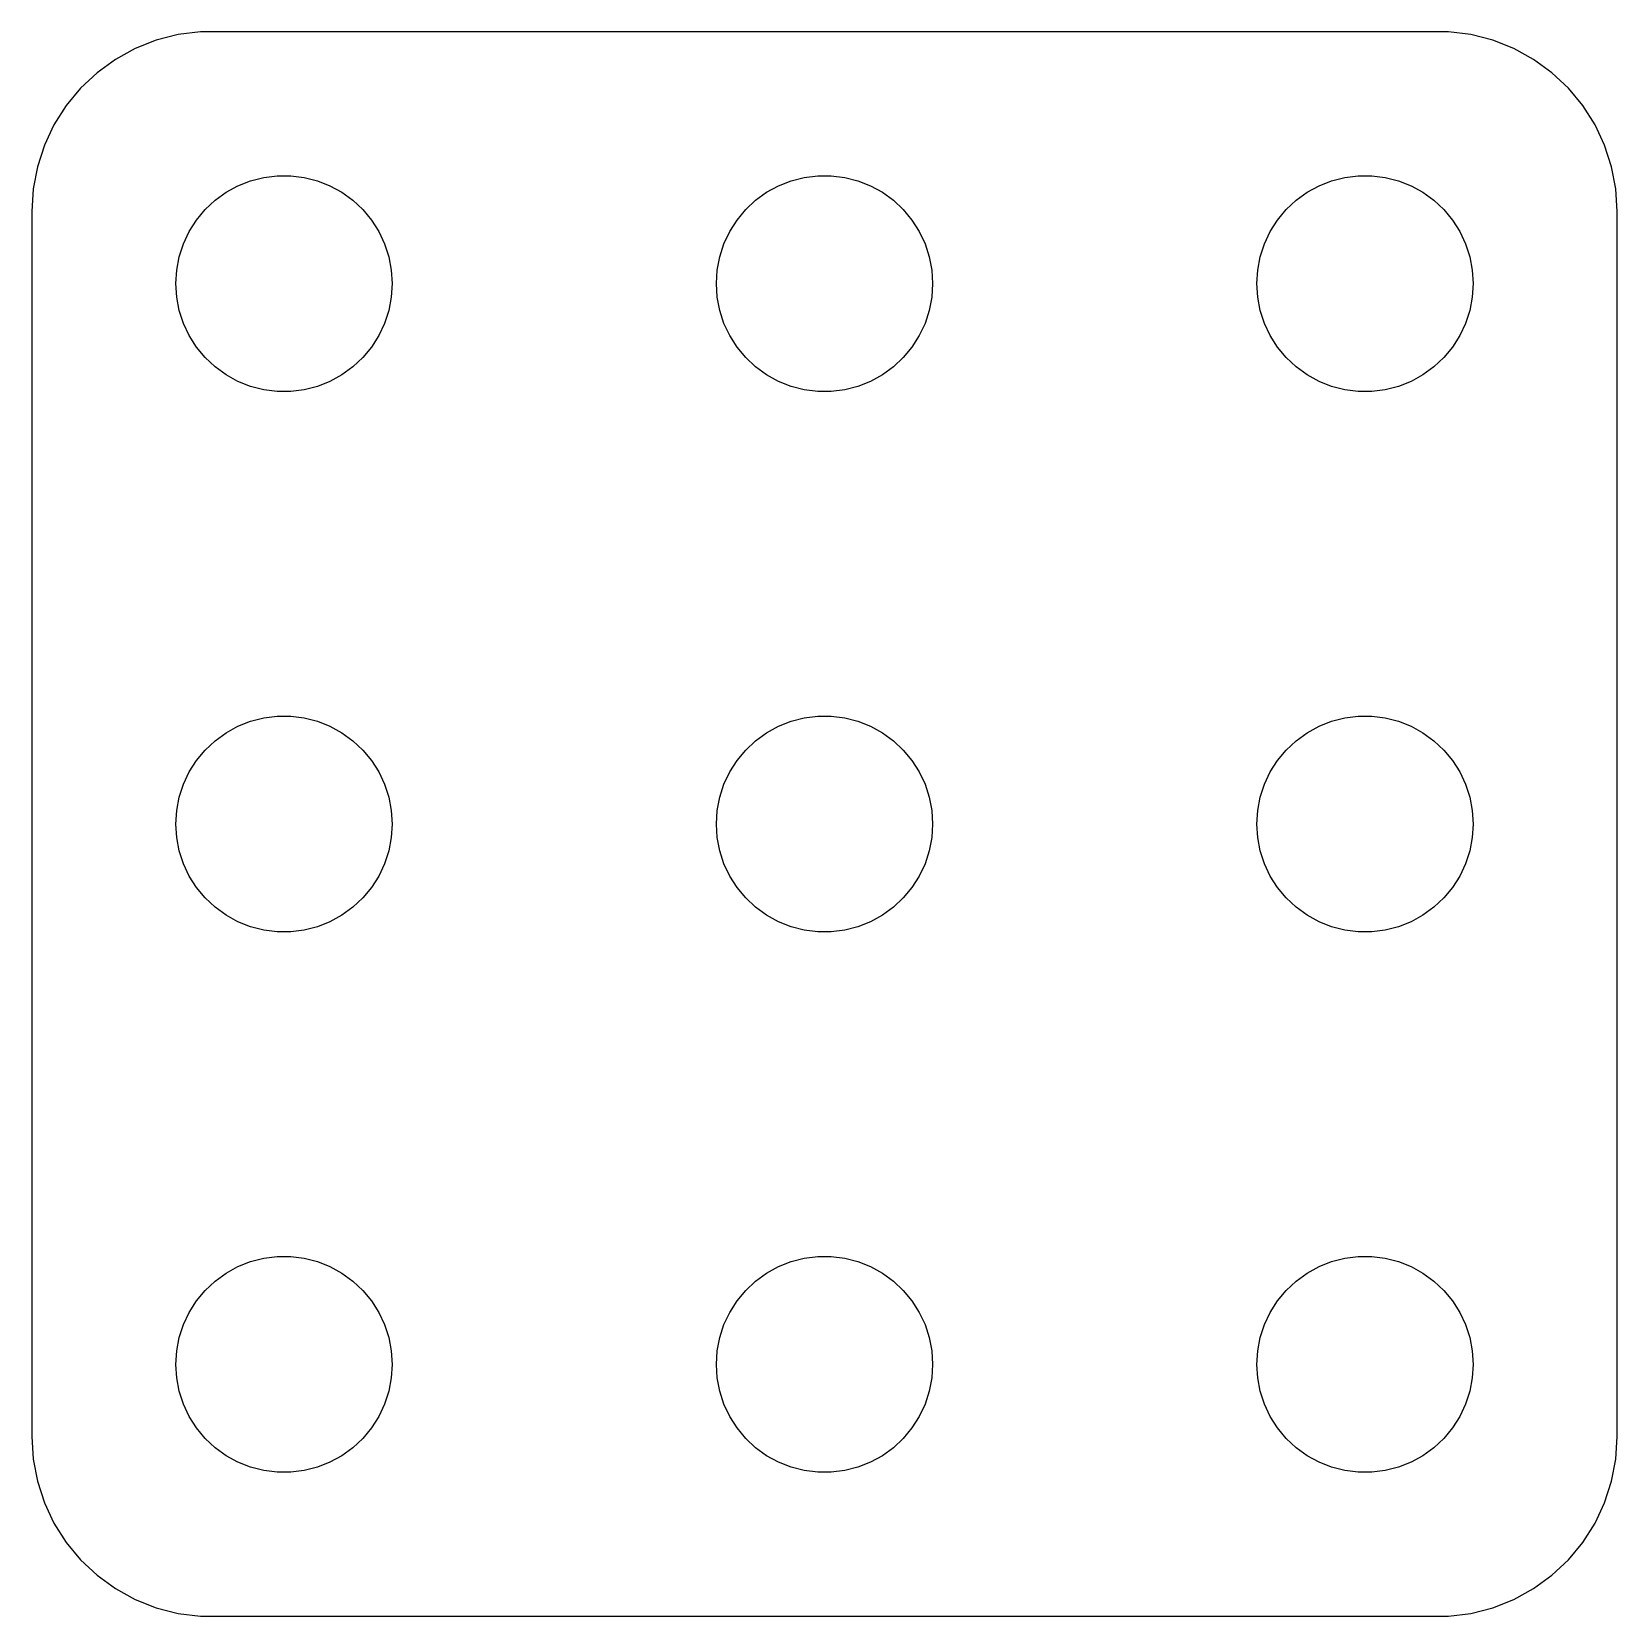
# Model space of a CAD drawing. Header units: metres. Extents: x -22 to 22, y 32 to 76.
import ezdxf

# ---------------------------------------------------------------- set-up
doc = ezdxf.new("R2010")
doc.units = ezdxf.units.M

msp = doc.modelspace()

# ---------------------------------------------------------------- linework, layer by layer
for p, q in [((-18.5451, 75.7553), (-19.1289, 75.5241)), ((-17.9369, 75.9114), (-18.5451, 75.7553)), ((-17.3139, 75.9901), (-17.9369, 75.9114)), ((17.3139, 75.9901), (-17.3139, 75.9901)), ((17.9369, 75.9114), (17.3139, 75.9901)), ((18.5451, 75.7553), (17.9369, 75.9114)), ((19.1289, 75.5241), (18.5451, 75.7553)), ((-19.1289, 75.5241), (-19.6791, 75.2216)), ((19.6791, 75.2216), (19.1289, 75.5241)), ((-20.1871, 74.8526), (-20.6448, 74.4227)), ((-19.6791, 75.2216), (-20.1871, 74.8526)), ((20.1871, 74.8526), (19.6791, 75.2216)), ((20.6448, 74.4227), (20.1871, 74.8526)), ((-20.6448, 74.4227), (-21.0451, 73.9389)), ((21.0451, 73.9389), (20.6448, 74.4227)), ((-21.0451, 73.9389), (-21.3815, 73.4088)), ((21.3815, 73.4088), (21.0451, 73.9389)), ((-21.3815, 73.4088), (-21.6489, 72.8406)), ((21.6489, 72.8406), (21.3815, 73.4088)), ((-21.6489, 72.8406), (-21.8429, 72.2434)), ((21.8429, 72.2434), (21.6489, 72.8406)), ((-21.8429, 72.2434), (-21.9606, 71.6267)), ((21.9606, 71.6267), (21.8429, 72.2434)), ((-16.2773, 71.7145), (-15.927, 71.8532)), ((-15.927, 71.8532), (-15.5621, 71.9469)), ((-15.5621, 71.9469), (-15.1884, 71.9941)), ((-15.1884, 71.9941), (-14.8116, 71.9941)), ((-14.8116, 71.9941), (-14.4379, 71.9469)), ((-14.4379, 71.9469), (-14.0729, 71.8532)), ((-14.0729, 71.8532), (-13.7227, 71.7145)), ((-1.27733, 71.7145), (-0.927048, 71.8532)), ((-0.927048, 71.8532), (-0.562134, 71.9469)), ((-0.562134, 71.9469), (-0.18837, 71.9941)), ((-0.18837, 71.9941), (0.18837, 71.9941)), ((0.18837, 71.9941), (0.562134, 71.9469)), ((0.562134, 71.9469), (0.927048, 71.8532)), ((0.927048, 71.8532), (1.27733, 71.7145)), ((13.7227, 71.7145), (14.0729, 71.8532)), ((14.0729, 71.8532), (14.4379, 71.9469)), ((14.4379, 71.9469), (14.8116, 71.9941)), ((14.8116, 71.9941), (15.1884, 71.9941)), ((15.1884, 71.9941), (15.5621, 71.9469)), ((15.5621, 71.9469), (15.927, 71.8532)), ((15.927, 71.8532), (16.2773, 71.7145)), ((-21.9606, 71.6267), (-22, 71)), ((-17.1869, 71.0536), (-16.9123, 71.3115)), ((-16.9123, 71.3115), (-16.6075, 71.533)), ((-16.6075, 71.533), (-16.2773, 71.7145)), ((-13.7227, 71.7145), (-13.3925, 71.533)), ((-13.3925, 71.533), (-13.0877, 71.3115)), ((-13.0877, 71.3115), (-12.8131, 71.0536)), ((-2.1869, 71.0536), (-1.91226, 71.3115)), ((-1.91226, 71.3115), (-1.60747, 71.533)), ((-1.60747, 71.533), (-1.27733, 71.7145)), ((1.27733, 71.7145), (1.60747, 71.533)), ((1.60747, 71.533), (1.91226, 71.3115)), ((1.91226, 71.3115), (2.1869, 71.0536)), ((12.8131, 71.0536), (13.0877, 71.3115)), ((13.0877, 71.3115), (13.3925, 71.533)), ((13.3925, 71.533), (13.7227, 71.7145)), ((16.2773, 71.7145), (16.6075, 71.533)), ((16.6075, 71.533), (16.9123, 71.3115)), ((16.9123, 71.3115), (17.1869, 71.0536)), ((22, 71), (21.9606, 71.6267)), ((-22, 71), (-22, 37)), ((-17.427, 70.7634), (-17.1869, 71.0536)), ((-12.8131, 71.0536), (-12.5729, 70.7634)), ((-2.42705, 70.7634), (-2.1869, 71.0536)), ((2.1869, 71.0536), (2.42705, 70.7634)), ((12.5729, 70.7634), (12.8131, 71.0536)), ((17.1869, 71.0536), (17.427, 70.7634)), ((22, 37), (22, 71)), ((-17.7893, 70.1044), (-17.6289, 70.4453)), ((-17.6289, 70.4453), (-17.427, 70.7634)), ((-12.5729, 70.7634), (-12.3711, 70.4453)), ((-12.3711, 70.4453), (-12.2107, 70.1044)), ((-2.78932, 70.1044), (-2.62891, 70.4453)), ((-2.62891, 70.4453), (-2.42705, 70.7634)), ((2.42705, 70.7634), (2.62891, 70.4453)), ((2.62891, 70.4453), (2.78932, 70.1044)), ((12.2107, 70.1044), (12.3711, 70.4453)), ((12.3711, 70.4453), (12.5729, 70.7634)), ((17.427, 70.7634), (17.6289, 70.4453)), ((17.6289, 70.4453), (17.7893, 70.1044)), ((-17.9057, 69.7461), (-17.7893, 70.1044)), ((-12.2107, 70.1044), (-12.0942, 69.7461)), ((-2.90575, 69.7461), (-2.78932, 70.1044)), ((2.78932, 70.1044), (2.90575, 69.7461)), ((12.0942, 69.7461), (12.2107, 70.1044)), ((17.7893, 70.1044), (17.9057, 69.7461)), ((-17.9763, 69.376), (-17.9057, 69.7461)), ((-12.0942, 69.7461), (-12.0237, 69.376)), ((-2.97633, 69.376), (-2.90575, 69.7461)), ((2.90575, 69.7461), (2.97633, 69.376)), ((12.0237, 69.376), (12.0942, 69.7461)), ((17.9057, 69.7461), (17.9763, 69.376)), ((-18, 69), (-17.9763, 69.376)), ((-12.0237, 69.376), (-12, 69)), ((-3, 69), (-2.97633, 69.376)), ((2.97633, 69.376), (3, 69)), ((12, 69), (12.0237, 69.376)), ((17.9763, 69.376), (18, 69)), ((-17.9763, 68.624), (-18, 69)), ((-12, 69), (-12.0237, 68.624)), ((-2.97633, 68.624), (-3, 69)), ((3, 69), (2.97633, 68.624)), ((12.0237, 68.624), (12, 69)), ((18, 69), (17.9763, 68.624)), ((-17.9057, 68.2539), (-17.9763, 68.624)), ((-17.7893, 67.8956), (-17.9057, 68.2539)), ((-12.0942, 68.2539), (-12.2107, 67.8956)), ((-12.0237, 68.624), (-12.0942, 68.2539)), ((-2.90575, 68.2539), (-2.97633, 68.624)), ((-2.78932, 67.8956), (-2.90575, 68.2539)), ((2.90575, 68.2539), (2.78932, 67.8956)), ((2.97633, 68.624), (2.90575, 68.2539)), ((12.0942, 68.2539), (12.0237, 68.624)), ((12.2107, 67.8956), (12.0942, 68.2539)), ((17.9057, 68.2539), (17.7893, 67.8956)), ((17.9763, 68.624), (17.9057, 68.2539)), ((-17.6289, 67.5547), (-17.7893, 67.8956)), ((-12.2107, 67.8956), (-12.3711, 67.5547)), ((-2.62891, 67.5547), (-2.78932, 67.8956)), ((2.78932, 67.8956), (2.62891, 67.5547)), ((12.3711, 67.5547), (12.2107, 67.8956)), ((17.7893, 67.8956), (17.6289, 67.5547)), ((-17.427, 67.2366), (-17.6289, 67.5547)), ((-12.3711, 67.5547), (-12.5729, 67.2366)), ((-2.42705, 67.2366), (-2.62891, 67.5547)), ((2.62891, 67.5547), (2.42705, 67.2366)), ((12.5729, 67.2366), (12.3711, 67.5547)), ((17.6289, 67.5547), (17.427, 67.2366)), ((-17.1869, 66.9464), (-17.427, 67.2366)), ((-16.9123, 66.6884), (-17.1869, 66.9464)), ((-12.8131, 66.9464), (-13.0877, 66.6884)), ((-12.5729, 67.2366), (-12.8131, 66.9464)), ((-2.1869, 66.9464), (-2.42705, 67.2366)), ((-1.91226, 66.6884), (-2.1869, 66.9464)), ((2.1869, 66.9464), (1.91226, 66.6884)), ((2.42705, 67.2366), (2.1869, 66.9464)), ((12.8131, 66.9464), (12.5729, 67.2366)), ((13.0877, 66.6884), (12.8131, 66.9464)), ((17.1869, 66.9464), (16.9123, 66.6884)), ((17.427, 67.2366), (17.1869, 66.9464)), ((-16.6075, 66.467), (-16.9123, 66.6884)), ((-16.2773, 66.2855), (-16.6075, 66.467)), ((-13.3925, 66.467), (-13.7227, 66.2855)), ((-13.0877, 66.6884), (-13.3925, 66.467)), ((-1.60747, 66.467), (-1.91226, 66.6884)), ((-1.27733, 66.2855), (-1.60747, 66.467)), ((1.60747, 66.467), (1.27733, 66.2855)), ((1.91226, 66.6884), (1.60747, 66.467)), ((13.3925, 66.467), (13.0877, 66.6884)), ((13.7227, 66.2855), (13.3925, 66.467)), ((16.6075, 66.467), (16.2773, 66.2855)), ((16.9123, 66.6884), (16.6075, 66.467)), ((-15.927, 66.1468), (-16.2773, 66.2855)), ((-15.5621, 66.0531), (-15.927, 66.1468)), ((-15.1884, 66.0059), (-15.5621, 66.0531)), ((-14.8116, 66.0059), (-15.1884, 66.0059)), ((-14.4379, 66.0531), (-14.8116, 66.0059)), ((-14.0729, 66.1468), (-14.4379, 66.0531)), ((-13.7227, 66.2855), (-14.0729, 66.1468)), ((-0.927048, 66.1468), (-1.27733, 66.2855)), ((-0.562134, 66.0531), (-0.927048, 66.1468)), ((-0.18837, 66.0059), (-0.562134, 66.0531)), ((0.18837, 66.0059), (-0.18837, 66.0059)), ((0.562134, 66.0531), (0.18837, 66.0059)), ((0.927048, 66.1468), (0.562134, 66.0531)), ((1.27733, 66.2855), (0.927048, 66.1468)), ((14.0729, 66.1468), (13.7227, 66.2855)), ((14.4379, 66.0531), (14.0729, 66.1468)), ((14.8116, 66.0059), (14.4379, 66.0531)), ((15.1884, 66.0059), (14.8116, 66.0059)), ((15.5621, 66.0531), (15.1884, 66.0059)), ((15.927, 66.1468), (15.5621, 66.0531)), ((16.2773, 66.2855), (15.927, 66.1468)), ((-16.2773, 56.7145), (-15.927, 56.8532)), ((-15.927, 56.8532), (-15.5621, 56.9469)), ((-15.5621, 56.9469), (-15.1884, 56.9941)), ((-15.1884, 56.9941), (-14.8116, 56.9941)), ((-14.8116, 56.9941), (-14.4379, 56.9469)), ((-14.4379, 56.9469), (-14.0729, 56.8532)), ((-14.0729, 56.8532), (-13.7227, 56.7145)), ((-1.27733, 56.7145), (-0.927048, 56.8532)), ((-0.927048, 56.8532), (-0.562134, 56.9469)), ((-0.562134, 56.9469), (-0.18837, 56.9941)), ((-0.18837, 56.9941), (0.18837, 56.9941)), ((0.18837, 56.9941), (0.562134, 56.9469)), ((0.562134, 56.9469), (0.927048, 56.8532)), ((0.927048, 56.8532), (1.27733, 56.7145)), ((13.7227, 56.7145), (14.0729, 56.8532)), ((14.0729, 56.8532), (14.4379, 56.9469)), ((14.4379, 56.9469), (14.8116, 56.9941)), ((14.8116, 56.9941), (15.1884, 56.9941)), ((15.1884, 56.9941), (15.5621, 56.9469)), ((15.5621, 56.9469), (15.927, 56.8532)), ((15.927, 56.8532), (16.2773, 56.7145)), ((-16.9123, 56.3115), (-16.6075, 56.533)), ((-16.6075, 56.533), (-16.2773, 56.7145)), ((-13.7227, 56.7145), (-13.3925, 56.533)), ((-13.3925, 56.533), (-13.0877, 56.3115)), ((-1.91226, 56.3115), (-1.60747, 56.533)), ((-1.60747, 56.533), (-1.27733, 56.7145)), ((1.27733, 56.7145), (1.60747, 56.533)), ((1.60747, 56.533), (1.91226, 56.3115)), ((13.0877, 56.3115), (13.3925, 56.533)), ((13.3925, 56.533), (13.7227, 56.7145)), ((16.2773, 56.7145), (16.6075, 56.533)), ((16.6075, 56.533), (16.9123, 56.3115)), ((-17.427, 55.7634), (-17.1869, 56.0536)), ((-17.1869, 56.0536), (-16.9123, 56.3115)), ((-13.0877, 56.3115), (-12.8131, 56.0536)), ((-12.8131, 56.0536), (-12.5729, 55.7634)), ((-2.42705, 55.7634), (-2.1869, 56.0536)), ((-2.1869, 56.0536), (-1.91226, 56.3115)), ((1.91226, 56.3115), (2.1869, 56.0536)), ((2.1869, 56.0536), (2.42705, 55.7634)), ((12.5729, 55.7634), (12.8131, 56.0536)), ((12.8131, 56.0536), (13.0877, 56.3115)), ((16.9123, 56.3115), (17.1869, 56.0536)), ((17.1869, 56.0536), (17.427, 55.7634)), ((-17.7893, 55.1044), (-17.6289, 55.4453)), ((-17.6289, 55.4453), (-17.427, 55.7634)), ((-12.5729, 55.7634), (-12.3711, 55.4453)), ((-12.3711, 55.4453), (-12.2107, 55.1044)), ((-2.78932, 55.1044), (-2.62891, 55.4453)), ((-2.62891, 55.4453), (-2.42705, 55.7634)), ((2.42705, 55.7634), (2.62891, 55.4453)), ((2.62891, 55.4453), (2.78932, 55.1044)), ((12.2107, 55.1044), (12.3711, 55.4453)), ((12.3711, 55.4453), (12.5729, 55.7634)), ((17.427, 55.7634), (17.6289, 55.4453)), ((17.6289, 55.4453), (17.7893, 55.1044)), ((-17.9057, 54.7461), (-17.7893, 55.1044)), ((-12.2107, 55.1044), (-12.0942, 54.7461)), ((-2.90575, 54.7461), (-2.78932, 55.1044)), ((2.78932, 55.1044), (2.90575, 54.7461)), ((12.0942, 54.7461), (12.2107, 55.1044)), ((17.7893, 55.1044), (17.9057, 54.7461)), ((-17.9763, 54.376), (-17.9057, 54.7461)), ((-12.0942, 54.7461), (-12.0237, 54.376)), ((-2.97633, 54.376), (-2.90575, 54.7461)), ((2.90575, 54.7461), (2.97633, 54.376)), ((12.0237, 54.376), (12.0942, 54.7461)), ((17.9057, 54.7461), (17.9763, 54.376)), ((-18, 54), (-17.9763, 54.376)), ((-12.0237, 54.376), (-12, 54)), ((-3, 54), (-2.97633, 54.376)), ((2.97633, 54.376), (3, 54)), ((12, 54), (12.0237, 54.376)), ((17.9763, 54.376), (18, 54)), ((-17.9763, 53.624), (-18, 54)), ((-12, 54), (-12.0237, 53.624)), ((-2.97633, 53.624), (-3, 54)), ((3, 54), (2.97633, 53.624)), ((12.0237, 53.624), (12, 54)), ((18, 54), (17.9763, 53.624)), ((-17.9057, 53.2539), (-17.9763, 53.624)), ((-17.7893, 52.8956), (-17.9057, 53.2539)), ((-12.0942, 53.2539), (-12.2107, 52.8956)), ((-12.0237, 53.624), (-12.0942, 53.2539)), ((-2.90575, 53.2539), (-2.97633, 53.624)), ((-2.78932, 52.8956), (-2.90575, 53.2539)), ((2.90575, 53.2539), (2.78932, 52.8956)), ((2.97633, 53.624), (2.90575, 53.2539)), ((12.0942, 53.2539), (12.0237, 53.624)), ((12.2107, 52.8956), (12.0942, 53.2539)), ((17.9057, 53.2539), (17.7893, 52.8956)), ((17.9763, 53.624), (17.9057, 53.2539)), ((-17.6289, 52.5547), (-17.7893, 52.8956)), ((-12.2107, 52.8956), (-12.3711, 52.5547)), ((-2.62891, 52.5547), (-2.78932, 52.8956)), ((2.78932, 52.8956), (2.62891, 52.5547)), ((12.3711, 52.5547), (12.2107, 52.8956)), ((17.7893, 52.8956), (17.6289, 52.5547)), ((-17.427, 52.2366), (-17.6289, 52.5547)), ((-12.3711, 52.5547), (-12.5729, 52.2366)), ((-2.42705, 52.2366), (-2.62891, 52.5547)), ((2.62891, 52.5547), (2.42705, 52.2366)), ((12.5729, 52.2366), (12.3711, 52.5547)), ((17.6289, 52.5547), (17.427, 52.2366)), ((-17.1869, 51.9464), (-17.427, 52.2366)), ((-16.9123, 51.6885), (-17.1869, 51.9464)), ((-12.8131, 51.9464), (-13.0877, 51.6885)), ((-12.5729, 52.2366), (-12.8131, 51.9464)), ((-2.1869, 51.9464), (-2.42705, 52.2366)), ((-1.91226, 51.6885), (-2.1869, 51.9464)), ((2.1869, 51.9464), (1.91226, 51.6885)), ((2.42705, 52.2366), (2.1869, 51.9464)), ((12.8131, 51.9464), (12.5729, 52.2366)), ((13.0877, 51.6885), (12.8131, 51.9464)), ((17.1869, 51.9464), (16.9123, 51.6885)), ((17.427, 52.2366), (17.1869, 51.9464)), ((-16.6075, 51.467), (-16.9123, 51.6885)), ((-13.0877, 51.6885), (-13.3925, 51.467)), ((-1.60747, 51.467), (-1.91226, 51.6885)), ((1.91226, 51.6885), (1.60747, 51.467)), ((13.3925, 51.467), (13.0877, 51.6885)), ((16.9123, 51.6885), (16.6075, 51.467)), ((-16.2773, 51.2855), (-16.6075, 51.467)), ((-15.927, 51.1468), (-16.2773, 51.2855)), ((-15.5621, 51.0531), (-15.927, 51.1468)), ((-15.1884, 51.0059), (-15.5621, 51.0531)), ((-14.4379, 51.0531), (-14.8116, 51.0059)), ((-14.0729, 51.1468), (-14.4379, 51.0531)), ((-13.7227, 51.2855), (-14.0729, 51.1468)), ((-13.3925, 51.467), (-13.7227, 51.2855)), ((-1.27733, 51.2855), (-1.60747, 51.467)), ((-0.927048, 51.1468), (-1.27733, 51.2855)), ((-0.562134, 51.0531), (-0.927048, 51.1468)), ((-0.18837, 51.0059), (-0.562134, 51.0531)), ((0.562134, 51.0531), (0.18837, 51.0059)), ((0.927048, 51.1468), (0.562134, 51.0531)), ((1.27733, 51.2855), (0.927048, 51.1468)), ((1.60747, 51.467), (1.27733, 51.2855)), ((13.7227, 51.2855), (13.3925, 51.467)), ((14.0729, 51.1468), (13.7227, 51.2855)), ((14.4379, 51.0531), (14.0729, 51.1468)), ((14.8116, 51.0059), (14.4379, 51.0531)), ((15.5621, 51.0531), (15.1884, 51.0059)), ((15.927, 51.1468), (15.5621, 51.0531)), ((16.2773, 51.2855), (15.927, 51.1468)), ((16.6075, 51.467), (16.2773, 51.2855)), ((-14.8116, 51.0059), (-15.1884, 51.0059)), ((0.18837, 51.0059), (-0.18837, 51.0059)), ((15.1884, 51.0059), (14.8116, 51.0059)), ((-16.2773, 41.7145), (-15.927, 41.8532)), ((-15.927, 41.8532), (-15.5621, 41.9469)), ((-15.5621, 41.9469), (-15.1884, 41.9941)), ((-15.1884, 41.9941), (-14.8116, 41.9941)), ((-14.8116, 41.9941), (-14.4379, 41.9469)), ((-14.4379, 41.9469), (-14.0729, 41.8532)), ((-14.0729, 41.8532), (-13.7227, 41.7145)), ((-1.27733, 41.7145), (-0.927048, 41.8532)), ((-0.927048, 41.8532), (-0.562134, 41.9469)), ((-0.562134, 41.9469), (-0.18837, 41.9941)), ((-0.18837, 41.9941), (0.18837, 41.9941)), ((0.18837, 41.9941), (0.562134, 41.9469)), ((0.562134, 41.9469), (0.927048, 41.8532)), ((0.927048, 41.8532), (1.27733, 41.7145)), ((13.7227, 41.7145), (14.0729, 41.8532)), ((14.0729, 41.8532), (14.4379, 41.9469)), ((14.4379, 41.9469), (14.8116, 41.9941)), ((14.8116, 41.9941), (15.1884, 41.9941)), ((15.1884, 41.9941), (15.5621, 41.9469)), ((15.5621, 41.9469), (15.927, 41.8532)), ((15.927, 41.8532), (16.2773, 41.7145)), ((-16.9123, 41.3116), (-16.6075, 41.533)), ((-16.6075, 41.533), (-16.2773, 41.7145)), ((-13.7227, 41.7145), (-13.3925, 41.533)), ((-13.3925, 41.533), (-13.0877, 41.3116)), ((-1.91226, 41.3116), (-1.60747, 41.533)), ((-1.60747, 41.533), (-1.27733, 41.7145)), ((1.27733, 41.7145), (1.60747, 41.533)), ((1.60747, 41.533), (1.91226, 41.3116)), ((13.0877, 41.3116), (13.3925, 41.533)), ((13.3925, 41.533), (13.7227, 41.7145)), ((16.2773, 41.7145), (16.6075, 41.533)), ((16.6075, 41.533), (16.9123, 41.3116)), ((-17.427, 40.7634), (-17.1869, 41.0536)), ((-17.1869, 41.0536), (-16.9123, 41.3116)), ((-13.0877, 41.3116), (-12.8131, 41.0536)), ((-12.8131, 41.0536), (-12.5729, 40.7634)), ((-2.42705, 40.7634), (-2.1869, 41.0536)), ((-2.1869, 41.0536), (-1.91226, 41.3116)), ((1.91226, 41.3116), (2.1869, 41.0536)), ((2.1869, 41.0536), (2.42705, 40.7634)), ((12.5729, 40.7634), (12.8131, 41.0536)), ((12.8131, 41.0536), (13.0877, 41.3116)), ((16.9123, 41.3116), (17.1869, 41.0536)), ((17.1869, 41.0536), (17.427, 40.7634)), ((-17.6289, 40.4453), (-17.427, 40.7634)), ((-12.5729, 40.7634), (-12.3711, 40.4453)), ((-2.62891, 40.4453), (-2.42705, 40.7634)), ((2.42705, 40.7634), (2.62891, 40.4453)), ((12.3711, 40.4453), (12.5729, 40.7634)), ((17.427, 40.7634), (17.6289, 40.4453)), ((-17.9057, 39.7461), (-17.7893, 40.1044)), ((-17.7893, 40.1044), (-17.6289, 40.4453)), ((-12.3711, 40.4453), (-12.2107, 40.1044)), ((-12.2107, 40.1044), (-12.0942, 39.7461)), ((-2.90575, 39.7461), (-2.78932, 40.1044)), ((-2.78932, 40.1044), (-2.62891, 40.4453)), ((2.62891, 40.4453), (2.78932, 40.1044)), ((2.78932, 40.1044), (2.90575, 39.7461)), ((12.0942, 39.7461), (12.2107, 40.1044)), ((12.2107, 40.1044), (12.3711, 40.4453)), ((17.6289, 40.4453), (17.7893, 40.1044)), ((17.7893, 40.1044), (17.9057, 39.7461)), ((-17.9763, 39.376), (-17.9057, 39.7461)), ((-12.0942, 39.7461), (-12.0237, 39.376)), ((-2.97633, 39.376), (-2.90575, 39.7461)), ((2.90575, 39.7461), (2.97633, 39.376)), ((12.0237, 39.376), (12.0942, 39.7461)), ((17.9057, 39.7461), (17.9763, 39.376)), ((-18, 39), (-17.9763, 39.376)), ((-12.0237, 39.376), (-12, 39)), ((-3, 39), (-2.97633, 39.376)), ((2.97633, 39.376), (3, 39)), ((12, 39), (12.0237, 39.376)), ((17.9763, 39.376), (18, 39)), ((-17.9763, 38.624), (-18, 39)), ((-12, 39), (-12.0237, 38.624)), ((-2.97633, 38.624), (-3, 39)), ((3, 39), (2.97633, 38.624)), ((12.0237, 38.624), (12, 39)), ((18, 39), (17.9763, 38.624)), ((-17.9057, 38.2539), (-17.9763, 38.624)), ((-12.0237, 38.624), (-12.0942, 38.2539)), ((-2.90575, 38.2539), (-2.97633, 38.624)), ((2.97633, 38.624), (2.90575, 38.2539)), ((12.0942, 38.2539), (12.0237, 38.624)), ((17.9763, 38.624), (17.9057, 38.2539)), ((-17.7893, 37.8956), (-17.9057, 38.2539)), ((-17.6289, 37.5547), (-17.7893, 37.8956)), ((-12.2107, 37.8956), (-12.3711, 37.5547)), ((-12.0942, 38.2539), (-12.2107, 37.8956)), ((-2.78932, 37.8956), (-2.90575, 38.2539)), ((-2.62891, 37.5547), (-2.78932, 37.8956)), ((2.78932, 37.8956), (2.62891, 37.5547)), ((2.90575, 38.2539), (2.78932, 37.8956)), ((12.2107, 37.8956), (12.0942, 38.2539)), ((12.3711, 37.5547), (12.2107, 37.8956)), ((17.7893, 37.8956), (17.6289, 37.5547)), ((17.9057, 38.2539), (17.7893, 37.8956)), ((-17.427, 37.2366), (-17.6289, 37.5547)), ((-12.3711, 37.5547), (-12.5729, 37.2366)), ((-2.42705, 37.2366), (-2.62891, 37.5547)), ((2.62891, 37.5547), (2.42705, 37.2366)), ((12.5729, 37.2366), (12.3711, 37.5547)), ((17.6289, 37.5547), (17.427, 37.2366)), ((-22, 37), (-21.9606, 36.3733)), ((-17.1869, 36.9464), (-17.427, 37.2366)), ((-12.5729, 37.2366), (-12.8131, 36.9464)), ((-2.1869, 36.9464), (-2.42705, 37.2366)), ((2.42705, 37.2366), (2.1869, 36.9464)), ((12.8131, 36.9464), (12.5729, 37.2366)), ((17.427, 37.2366), (17.1869, 36.9464)), ((21.9606, 36.3733), (22, 37)), ((-16.9123, 36.6885), (-17.1869, 36.9464)), ((-16.6075, 36.467), (-16.9123, 36.6885)), ((-13.0877, 36.6885), (-13.3925, 36.467)), ((-12.8131, 36.9464), (-13.0877, 36.6885)), ((-1.91226, 36.6885), (-2.1869, 36.9464)), ((-1.60747, 36.467), (-1.91226, 36.6885)), ((1.91226, 36.6885), (1.60747, 36.467)), ((2.1869, 36.9464), (1.91226, 36.6885)), ((13.0877, 36.6885), (12.8131, 36.9464)), ((13.3925, 36.467), (13.0877, 36.6885)), ((16.9123, 36.6885), (16.6075, 36.467)), ((17.1869, 36.9464), (16.9123, 36.6885)), ((-21.9606, 36.3733), (-21.8429, 35.7566)), ((-16.2773, 36.2855), (-16.6075, 36.467)), ((-15.927, 36.1468), (-16.2773, 36.2855)), ((-15.5621, 36.0531), (-15.927, 36.1468)), ((-14.0729, 36.1468), (-14.4379, 36.0531)), ((-13.7227, 36.2855), (-14.0729, 36.1468)), ((-13.3925, 36.467), (-13.7227, 36.2855)), ((-1.27733, 36.2855), (-1.60747, 36.467)), ((-0.927048, 36.1468), (-1.27733, 36.2855)), ((-0.562134, 36.0531), (-0.927048, 36.1468)), ((0.927048, 36.1468), (0.562134, 36.0531)), ((1.27733, 36.2855), (0.927048, 36.1468)), ((1.60747, 36.467), (1.27733, 36.2855)), ((13.7227, 36.2855), (13.3925, 36.467)), ((14.0729, 36.1468), (13.7227, 36.2855)), ((14.4379, 36.0531), (14.0729, 36.1468)), ((15.927, 36.1468), (15.5621, 36.0531)), ((16.2773, 36.2855), (15.927, 36.1468)), ((16.6075, 36.467), (16.2773, 36.2855)), ((21.8429, 35.7566), (21.9606, 36.3733)), ((-21.8429, 35.7566), (-21.6489, 35.1594)), ((-15.1884, 36.0059), (-15.5621, 36.0531)), ((-14.8116, 36.0059), (-15.1884, 36.0059)), ((-14.4379, 36.0531), (-14.8116, 36.0059)), ((-0.18837, 36.0059), (-0.562134, 36.0531)), ((0.18837, 36.0059), (-0.18837, 36.0059)), ((0.562134, 36.0531), (0.18837, 36.0059)), ((14.8116, 36.0059), (14.4379, 36.0531)), ((15.1884, 36.0059), (14.8116, 36.0059)), ((15.5621, 36.0531), (15.1884, 36.0059)), ((21.6489, 35.1594), (21.8429, 35.7566)), ((-21.6489, 35.1594), (-21.3815, 34.5912)), ((21.3815, 34.5912), (21.6489, 35.1594)), ((-21.3815, 34.5912), (-21.0451, 34.0611)), ((21.0451, 34.0611), (21.3815, 34.5912)), ((-21.0451, 34.0611), (-20.6448, 33.5773)), ((20.6448, 33.5773), (21.0451, 34.0611)), ((-20.6448, 33.5773), (-20.1871, 33.1474)), ((20.1871, 33.1474), (20.6448, 33.5773)), ((-20.1871, 33.1474), (-19.6791, 32.7784)), ((19.6791, 32.7784), (20.1871, 33.1474)), ((-19.6791, 32.7784), (-19.1289, 32.4759)), ((19.1289, 32.4759), (19.6791, 32.7784)), ((-19.1289, 32.4759), (-18.5451, 32.2447)), ((-18.5451, 32.2447), (-17.9369, 32.0886)), ((17.9369, 32.0886), (18.5451, 32.2447)), ((18.5451, 32.2447), (19.1289, 32.4759)), ((-17.9369, 32.0886), (-17.3139, 32.0099)), ((-17.3139, 32.0099), (17.3139, 32.0099)), ((17.3139, 32.0099), (17.9369, 32.0886))]:
    msp.add_line(p, q)

doc.saveas('drawing.dxf')
